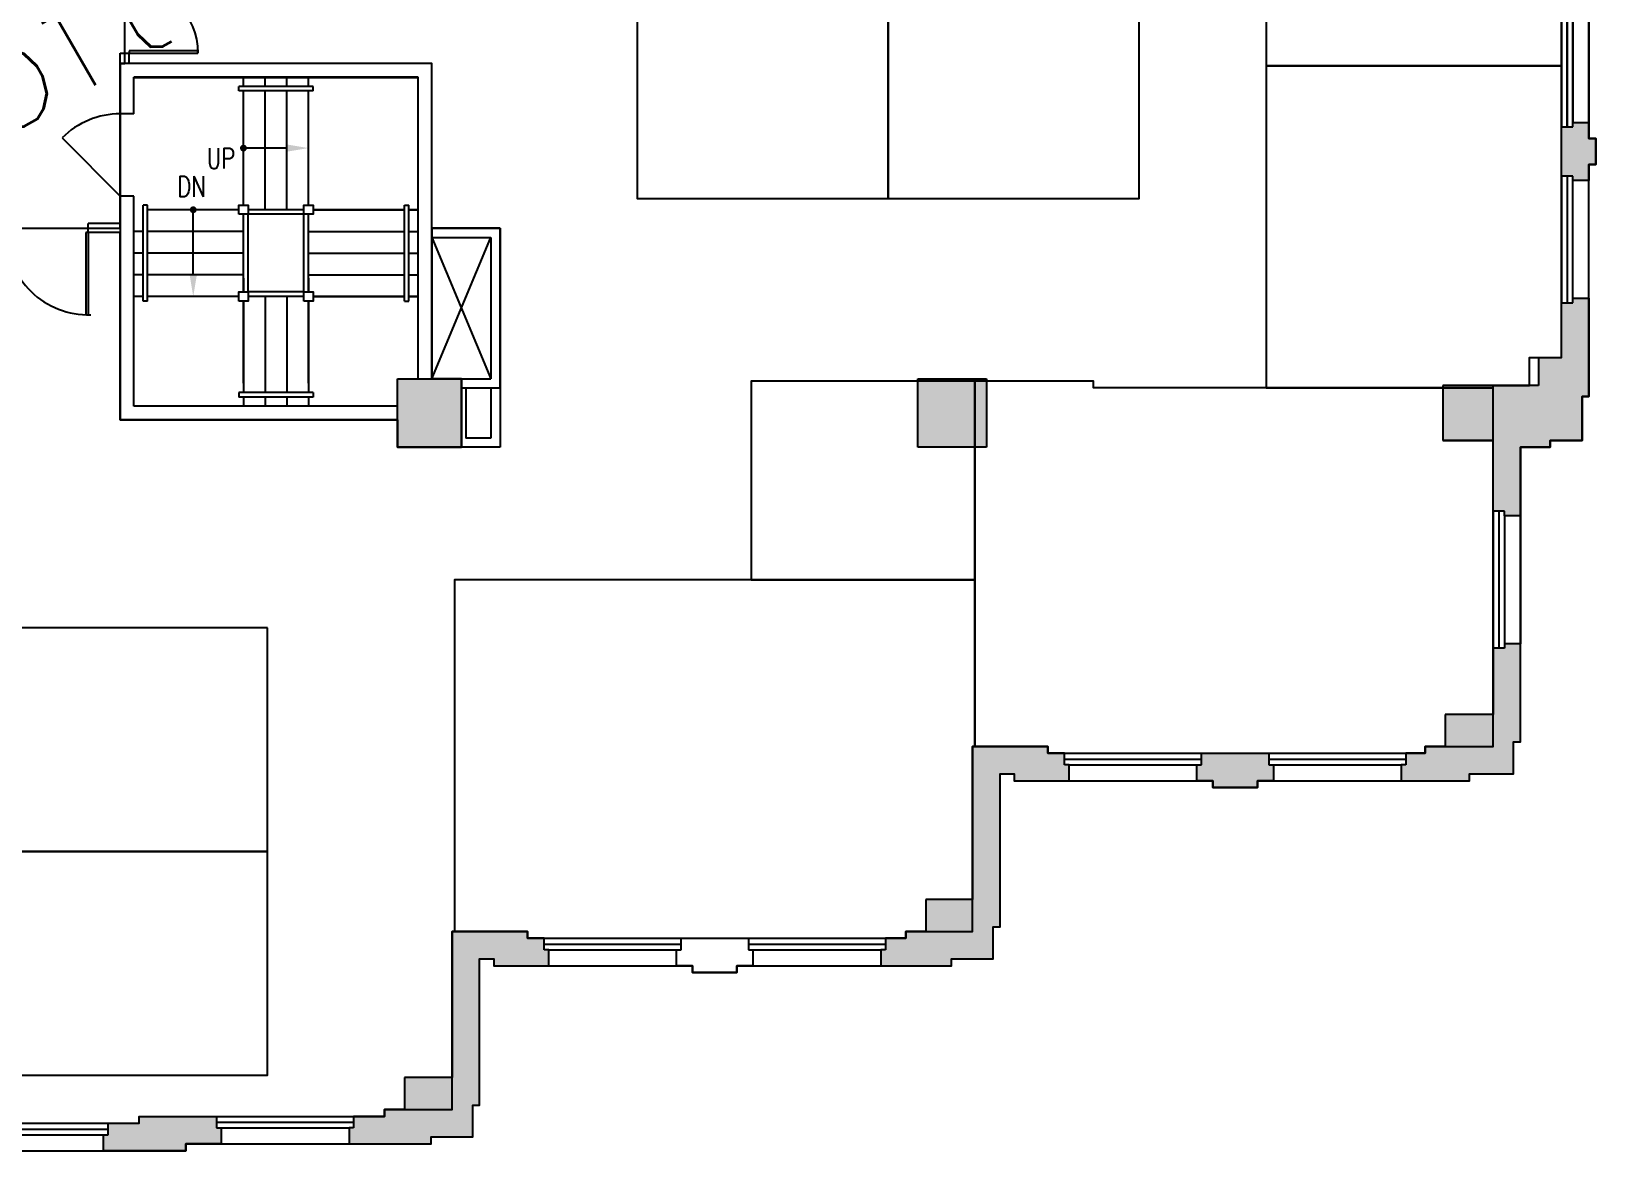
# Model space of a CAD drawing. Extents: x 17 to 1493, y -258 to 700.
# Drawn here: x 808 to 1493, y -255 to 235 of the extents above; entities that cross this region are included whole.
import ezdxf
from ezdxf.enums import TextEntityAlignment as Align

# ---------------------------------------------------------------- set-up
doc = ezdxf.new("R2010")
doc.units = 0
doc.header["$LTSCALE"] = 120
doc.header["$MEASUREMENT"] = 0
doc.layers.get('0').update_dxf_attribs({"linetype": 'CONTINUOUS'})
for name, color, linetype in [('5', 7, 'CONTINUOUS'), ('BL', 6, 'CONTINUOUS'), ('BL$', 1, 'CONTINUOUS'), ('BL$TXT', 1, 'CONTINUOUS'), ('CA', 3, 'CONTINUOUS'), ('CA$', 11, 'CONTINUOUS'), ('CA$TXT', 11, 'CONTINUOUS'), ('DR', 30, 'CONTINUOUS'), ('EM', 2, 'CONTINUOUS'), ('EQ', 4, 'CONTINUOUS'), ('FN', 122, 'CONTINUOUS'), ('FP', 1, 'CONTINUOUS'), ('GPXDP-HL', 7, 'CONTINUOUS'), ('GROS', 6, 'CONTINUOUS'), ('GROS$', 20, 'CONTINUOUS'), ('GROS$TXT', 20, 'CONTINUOUS'), ('ND', 2, 'CONTINUOUS'), ('PB', 2, 'CONTINUOUS'), ('PL', 82, 'CONTINUOUS'), ('PL-ELVTR', 82, 'CONTINUOUS'), ('PL-MISC', 82, 'CONTINUOUS'), ('PL-STAIR', 82, 'CONTINUOUS'), ('PL-TOIL', 82, 'CONTINUOUS'), ('PN', 2, 'CONTINUOUS'), ('RACK', 4, 'CONTINUOUS'), ('REG-HAZMAT', 6, 'CONTINUOUS'), ('RM', 4, 'CONTINUOUS'), ('RM_', 142, 'CONTINUOUS'), ('SERV$TXT', 242, 'CONTINUOUS'), ('SMOKE-ZONE', 1, 'CONTINUOUS'), ('WA', 30, 'CONTINUOUS'), ('WA-EXT', 63, 'CONTINUOUS'), ('WN', 8, 'CONTINUOUS'), ('WY', 6, 'CONTINUOUS'), ('ZONE', 6, 'CONTINUOUS'), ('ZONE$', 14, 'CONTINUOUS'), ('ZONE$TXT', 14, 'CONTINUOUS'), ('ZONE-EMERGENCY', 6, 'CONTINUOUS'), ('ZONE-FIRE', 6, 'CONTINUOUS'), ('ZONE-HL', 6, 'CONTINUOUS'), ('ZONE-HVAC', 6, 'CONTINUOUS'), ('ZONE-SECURITY', 6, 'CONTINUOUS'), ('ZONE-SPRINKLER', 6, 'CONTINUOUS')]:
    doc.layers.add(name, color=color, linetype=linetype)
doc.styles.add('ASSETTEXT', font='simplex.shx')
doc.styles.get("Standard").update_dxf_attribs({"font": 'simplex.shx'})

# ---------------------------------------------------------------- blocks, each defined once
blk = doc.blocks.new('WNV')
for p, q in [((53.5, 5), (-2, 5)), ((53.5, 2.5), (-2, 2.5)), ((0, 0), (51.5, 0))]:
    blk.add_line(p, q)
at = {"layer": 'PL'}
blk.add_line((0, -7), (51.5, -7), dxfattribs=at)
blk = doc.blocks.new('WNH')
for p, q in [((-2, 5), (58, 5)), ((-2, 2.5), (58, 2.5)), ((0, 0), (56, 0))]:
    blk.add_line(p, q)
at = {"layer": 'PL'}
blk.add_line((0, -7), (56, -7), dxfattribs=at)
blk = doc.blocks.new('90S2')
for p, q in [((-0.5, 0), (-0.5, 1)), ((-0.46875, 0), (-0.46875, 0.998045)), ((-0.5, 0), (-0.46875, 0)), ((-0.46875, 0), (-0.46875, 0))]:
    blk.add_line(p, q)
blk.add_arc((-0.5, 0), 1, 0, 91.706985)
blk = doc.blocks.new('DR-DOUB')
for p, q in [((0, 0.5), (0.015625, 0.5)), ((0, 0), (0, 0.5)), ((0.015625, 0.5), (0.015625, 0)), ((1, 0.5), (0.984375, 0.5)), ((0.984375, 0.5), (0.984375, 0)), ((1, 0), (1, 0.5)), ((0.015625, 0), (0, 0)), ((0.984375, 0), (1, 0))]:
    blk.add_line(p, q)
for centre, start, end in [((0, 0), 0, 90), ((1, 0), 90, 180)]:
    blk.add_arc(centre, 0.5, start, end)

msp = doc.modelspace()

# ---------------------------------------------------------------- hatches: boundary and pattern name
at = {"layer": 'WA-EXT'}
h = msp.add_hatch(color=256, dxfattribs=at)
h.paths.add_polyline_path([(769.45, 664.98), (741.45, 664.98), (741.45, 684.98), (729.2, 684.98), (729.2, 689.98), (727.2, 689.98), (727.2, 696.98), (741.45, 696.98), (741.45, 699.98), (769.45, 699.98), (769.45, 696.98), (783.7, 696.98), (783.7, 689.98), (781.7, 689.98), (781.7, 684.98), (769.45, 684.98)])
h.paths.add_polyline_path([(1117.2, 618.98), (1097.7, 618.98), (1097.7, 615.98), (1090.7, 615.98), (1090.7, 608.98), (1092.7, 608.98), (1092.7, 603.98), (1122.2, 603.98), (1122.2, 608.98), (1124.2, 608.98), (1124.2, 615.98), (1117.2, 615.98)])
h.paths.add_polyline_path([(1345.2, 537.98), (1325.7, 537.98), (1325.7, 534.98), (1318.7, 534.98), (1318.7, 527.98), (1320.7, 527.98), (1320.7, 522.98), (1350.2, 522.98), (1350.2, 527.98), (1352.2, 527.98), (1352.2, 534.98), (1345.2, 534.98)])
h.paths.add_polyline_path([(1408.2, 527.98), (1408.2, 534.98), (1438.2, 534.98), (1438.2, 531.98), (1457.45, 531.98), (1457.45, 517.98), (1460.45, 517.98), (1460.45, 474.98), (1453.45, 474.98), (1453.45, 476.98), (1448.45, 476.98), (1448.45, 505.98), (1427.45, 505.98), (1427.45, 519.98), (1418.7, 519.98), (1418.7, 522.98), (1410.2, 522.98), (1410.2, 527.98)])
h.paths.add_polyline_path([(1493.45, 176.73), (1490.45, 176.73), (1490.45, 169.73), (1483.45, 169.73), (1483.45, 171.73), (1478.45, 171.73), (1478.45, 193.23), (1483.45, 193.23), (1483.45, 195.23), (1490.45, 195.23), (1490.45, 188.23), (1493.45, 188.23)])
for points in [[(1468.45, 79.98), (1426.45, 79.98), (1426.45, 55.98), (1448.45, 55.98), (1448.45, 24.98), (1453.45, 24.98), (1453.45, 22.98), (1460.45, 22.98), (1460.45, 52.98), (1473.45, 52.98), (1473.45, 55.98), (1487.45, 55.98), (1487.45, 75.23), (1490.45, 75.23), (1490.45, 118.23), (1483.45, 118.23), (1483.45, 116.23), (1478.45, 116.23), (1478.45, 92.23), (1468.45, 92.23)], [(968.45, 82.98), (996.45, 82.98), (996.45, 52.98), (968.45, 52.98)], [(1226.45, 82.98), (1226.45, 52.98), (1196.45, 52.98), (1196.45, 82.98)], [(1408.2, -86.02), (1408.2, -93.02), (1438.2, -93.02), (1438.2, -90.02), (1457.45, -90.02), (1457.45, -76.02), (1460.45, -76.02), (1460.45, -33.02), (1453.45, -33.02), (1453.45, -35.02), (1448.45, -35.02), (1448.45, -64.02), (1427.45, -64.02), (1427.45, -78.02), (1418.7, -78.02), (1418.7, -81.02), (1410.2, -81.02), (1410.2, -86.02)]]:
    msp.add_hatch(color=256, dxfattribs=at).paths.add_polyline_path(points)
h = msp.add_hatch(color=256, dxfattribs=at)
h.paths.add_polyline_path([(1345.2, -96.02), (1325.7, -96.02), (1325.7, -93.02), (1318.7, -93.02), (1318.7, -86.02), (1320.7, -86.02), (1320.7, -81.02), (1350.2, -81.02), (1350.2, -86.02), (1352.2, -86.02), (1352.2, -93.02), (1345.2, -93.02)])
h.paths.add_polyline_path([(1220.45, -145.02), (1220.45, -78.02), (1253.45, -78.02), (1253.45, -81.02), (1260.7, -81.02), (1260.7, -86.02), (1262.7, -86.02), (1262.7, -93.02), (1238.7, -93.02), (1238.7, -90.02), (1232.45, -90.02), (1232.45, -157.02), (1229.45, -157.02), (1229.45, -171.02), (1211.2, -171.02), (1211.2, -174.02), (1180.2, -174.02), (1180.2, -167.02), (1182.2, -167.02), (1182.2, -162.02), (1191.2, -162.02), (1191.2, -159.02), (1199.95, -159.02), (1199.95, -145.02)])
h = msp.add_hatch(color=256, dxfattribs=at)
h.paths.add_polyline_path([(1025.45, -159.02), (992.45, -159.02), (992.45, -223.02), (971.45, -223.02), (971.45, -237.02), (962.7, -237.02), (962.7, -240.02), (949.2, -240.02), (949.2, -245.02), (947.2, -245.02), (947.2, -252.02), (983.2, -252.02), (983.2, -249.02), (1001.45, -249.02), (1001.45, -235.02), (1004.45, -235.02), (1004.45, -171.02), (1010.7, -171.02), (1010.7, -174.02), (1034.7, -174.02), (1034.7, -167.02), (1032.7, -167.02), (1032.7, -162.02), (1025.45, -162.02)])
h.paths.add_polyline_path([(875.7, -255.02), (839.7, -255.02), (839.7, -248.02), (841.7, -248.02), (841.7, -243.02), (855.2, -243.02), (855.2, -240.02), (889.2, -240.02), (889.2, -245.02), (891.2, -245.02), (891.2, -252.02), (875.7, -252.02)])

# ---------------------------------------------------------------- linework, layer by layer
at = {"layer": 'DR'}
msp.add_line((821.49, 188.44), (846.95, 162.98), dxfattribs=at)
at = {"layer": 'DR', "linetype": 'Continuous'}
msp.add_arc((846.95, 162.98), 36, 90, 135, dxfattribs=at)
at = {"layer": 'GROS$', "transparency": 33554559}
for points in [[(655.7, -243.02), (855.2, -243.02), (855.2, -240.02), (962.7, -240.02), (962.7, -237.02), (992.45, -237.02), (992.45, -159.02), (1025.45, -159.02), (1025.45, -162.02), (1191.2, -162.02), (1191.2, -159.02), (1220.45, -159.02), (1220.45, -78.02), (1253.45, -78.02), (1253.45, -81.02), (1418.7, -81.02), (1418.7, -78.02), (1448.45, -78.02), (1448.45, 79.98), (1464.45, 79.98), (1464.45, 92.23), (1478.45, 92.23), (1478.45, 220.98), (1478.45, 349.73)], [(769.45, -255.02), (875.7, -255.02), (875.7, -252.02), (983.2, -252.02), (983.2, -249.02), (1001.45, -249.02), (1001.45, -235.02), (1004.45, -235.02), (1004.45, -171.02), (1010.7, -171.02), (1010.7, -174.02), (1097.7, -174.02), (1097.7, -177.02), (1117.2, -177.02), (1117.2, -174.02), (1211.2, -174.02), (1211.2, -171.02), (1229.45, -171.02), (1229.45, -157.02), (1232.45, -157.02), (1232.45, -90.02), (1238.7, -90.02), (1238.7, -93.02), (1325.7, -93.02), (1325.7, -96.02), (1345.2, -96.02), (1345.2, -93.02), (1438.2, -93.02), (1438.2, -90.02), (1457.45, -90.02), (1457.45, -76.02), (1460.45, -76.02), (1460.45, 52.98), (1473.45, 52.98), (1473.45, 55.98), (1487.45, 55.98), (1487.45, 75.23), (1490.45, 75.23), (1490.45, 176.73), (1493.45, 176.73), (1493.45, 188.23), (1490.45, 188.23), (1490.45, 253.73)]]:
    msp.add_lwpolyline(points, dxfattribs=at)
at = {"layer": 'PL-MISC'}
for p, q in [((983.45, 144.9), (1009.4, 82.98)), ((983.45, 82.98), (1009.4, 144.9))]:
    msp.add_line(p, q, dxfattribs=at)
at = {"layer": 'PL-STAIR'}
for p, q in [((900.95, 210.98), (900.95, 214.98)), ((910.45, 210.98), (910.45, 214.98)), ((919.95, 210.98), (919.95, 214.98)), ((929.45, 210.98), (929.45, 214.98)), ((931.45, 210.98), (898.95, 210.98)), ((898.95, 208.98), (898.95, 210.98)), ((931.45, 208.98), (898.95, 208.98)), ((900.95, 158.98), (900.95, 208.98)), ((910.45, 156.98), (910.45, 208.98)), ((919.95, 156.98), (919.95, 208.98)), ((929.45, 158.98), (929.45, 208.98)), ((931.45, 208.98), (931.45, 210.98)), ((919.45, 183.98), (900.95, 183.98)), ((856.95, 116.98), (856.95, 158.98)), ((858.95, 158.98), (856.95, 158.98)), ((858.95, 116.98), (858.95, 158.98)), ((971.45, 116.98), (971.45, 158.98)), ((971.45, 158.98), (973.45, 158.98)), ((973.45, 116.98), (973.45, 158.98)), ((898.95, 156.98), (858.95, 156.98)), ((878.95, 128.98), (878.95, 156.98)), ((900.95, 120.98), (900.95, 154.98)), ((927.45, 156.98), (902.95, 156.98)), ((927.45, 154.98), (902.95, 154.98)), ((902.95, 120.98), (902.95, 154.98)), ((927.45, 120.98), (927.45, 154.98)), ((929.45, 120.98), (929.45, 154.98)), ((971.45, 156.98), (931.45, 156.98)), ((931.45, 156.98), (971.45, 156.98)), ((977.45, 156.98), (973.45, 156.98)), ((973.45, 156.98), (977.45, 156.98)), ((856.95, 147.48), (852.95, 147.48)), ((900.95, 147.48), (858.95, 147.48)), ((929.45, 147.48), (971.45, 147.48)), ((973.45, 147.48), (977.45, 147.48)), ((856.95, 137.98), (852.95, 137.98)), ((900.95, 137.98), (858.95, 137.98)), ((929.45, 137.98), (971.45, 137.98)), ((973.45, 137.98), (977.45, 137.98)), ((856.95, 128.48), (852.95, 128.48)), ((900.95, 128.48), (858.95, 128.48)), ((900.95, 126.98), (900.95, 120.98)), ((900.95, 120.98), (900.95, 126.98)), ((929.45, 128.48), (971.45, 128.48)), ((929.45, 126.98), (929.45, 120.98)), ((929.45, 120.98), (929.45, 126.98)), ((973.45, 128.48), (977.45, 128.48)), ((856.95, 118.98), (852.95, 118.98)), ((858.95, 116.98), (856.95, 116.98)), ((898.95, 118.98), (858.95, 118.98)), ((900.95, 116.98), (900.95, 76.98)), ((900.95, 80.98), (900.95, 116.98)), ((927.45, 120.98), (902.95, 120.98)), ((927.45, 118.98), (902.95, 118.98)), ((910.45, 118.98), (910.45, 76.98)), ((919.95, 118.98), (919.95, 76.98)), ((929.45, 116.98), (929.45, 76.98)), ((929.45, 80.98), (929.45, 116.98)), ((971.45, 118.98), (931.45, 118.98)), ((931.45, 118.98), (971.45, 118.98)), ((971.45, 116.98), (973.45, 116.98)), ((977.45, 118.98), (973.45, 118.98)), ((973.45, 118.98), (977.45, 118.98)), ((931.45, 76.98), (898.95, 76.98)), ((898.95, 76.98), (898.95, 74.98)), ((931.45, 76.98), (931.45, 74.98)), ((931.45, 74.98), (898.95, 74.98)), ((900.95, 74.98), (900.95, 70.98)), ((910.45, 74.98), (910.45, 70.98)), ((919.95, 74.98), (919.95, 70.98)), ((929.45, 74.98), (929.45, 70.98))]:
    msp.add_line(p, q, dxfattribs=at)
at = {"layer": 'PL-STAIR', "transparency": 33554559, "const_width": 1.5}
for points in [[(900.2, 183.98, 1), (901.7, 183.98, 1)], [(878.2, 156.98, 1), (879.7, 156.98, 1)]]:
    msp.add_lwpolyline(points, format="xyb", close=True, dxfattribs=at)
at = {"layer": 'PL-STAIR', "transparency": 33554559}
for points in [[(898.95, 154.98), (898.95, 158.98), (902.95, 158.98), (902.95, 154.98)], [(927.45, 154.98), (927.45, 158.98), (931.45, 158.98), (931.45, 154.98)], [(898.95, 116.98), (898.95, 120.98), (902.95, 120.98), (902.95, 116.98)], [(927.45, 116.98), (927.45, 120.98), (931.45, 120.98), (931.45, 116.98)]]:
    msp.add_lwpolyline(points, close=True, dxfattribs=at)
for points in [[(919.45, 185.65), (919.45, 182.32), (929.45, 183.98)], [(880.62, 128.98), (877.28, 128.98), (878.95, 118.98)]]:
    msp.add_solid(points, dxfattribs=at)
at = {"layer": 'PL-TOIL'}
for p, q in [((852.99, 214.93), (977.34, 214.93)), ((852.99, 198.98), (852.99, 214.93)), ((977.34, 214.93), (977.34, 82.94)), ((852.99, 71.25), (852.99, 162.98)), ((968.68, 70.92), (853.13, 70.92))]:
    msp.add_line(p, q, dxfattribs=at)
at = {"layer": 'RM_', "transparency": 33554559}
for points in [[(848.95, 290.98), (767.45, 290.98), (758.45, 290.98), (296.45, 290.98), (263.45, 290.98), (263.45, 373.98), (215.45, 373.98), (215.45, 310.98), (215.45, 202.98), (215.45, 118.98), (215.45, 67.98), (263.45, 67.98), (263.45, 150.98), (775.45, 150.98), (775.45, 148.98), (846.95, 148.98), (846.95, 220.98), (848.95, 220.98)], [(1349, 219.98), (1478.45, 219.98), (1478.45, 220.98), (1478.45, 349.73), (1464.45, 349.73), (1464.45, 361.98), (1448.45, 361.98), (1448.45, 362.98), (1349, 362.98)], [(1183.45, 161.98), (1183.45, 259.98), (1073.45, 259.98), (1073.45, 161.98)], [(1183.45, 161.98), (1293.45, 161.98), (1293.45, 259.98), (1183.45, 259.98)], [(983.45, 148.9), (983.45, 220.98), (846.95, 220.98), (846.95, 148.98), (846.95, 64.98), (968.45, 64.98), (968.45, 52.98), (996.45, 52.98), (996.45, 78.98), (996.45, 82.98), (983.45, 82.98)], [(1349, 219.98), (1349, 78.98), (1448.45, 78.98), (1448.45, 79.98), (1464.45, 79.98), (1464.45, 92.23), (1478.45, 92.23), (1478.45, 219.98)], [(1013.4, 148.9), (983.45, 148.9), (983.45, 82.98), (996.45, 82.98), (996.45, 78.98), (1013.4, 78.98)], [(1221.45, 81.98), (1123.45, 81.98), (1123.45, -5), (1221.45, -5)], [(1448.45, 78.98), (1349, 78.98), (1273.45, 78.98), (1273.45, 81.98), (1221.45, 81.98), (1221.45, -78.02), (1253.45, -78.02), (1253.45, -81.02), (1418.7, -81.02), (1418.7, -78.02), (1448.45, -78.02)], [(1221.45, -78.02), (1221.45, -5), (993.45, -5), (993.45, -159.02), (1025.45, -159.02), (1025.45, -162.02), (1191.2, -162.02), (1191.2, -159.02), (1220.45, -159.02), (1220.45, -78.02)], [(911.45, -26.02), (801.45, -26.02), (801.45, -124.02), (911.45, -124.02)], [(911.45, -124.02), (801.45, -124.02), (801.45, -222.02), (911.45, -222.02)]]:
    msp.add_lwpolyline(points, close=True, dxfattribs=at)
at = {"layer": 'WA'}
for p, q in [((846.95, 225.56), (850.95, 225.56)), ((846.95, 198.98), (846.95, 225.56)), ((846.95, 198.98), (846.95, 220.98)), ((850.95, 220.98), (850.95, 225.56)), ((983.45, 220.98), (850.95, 220.98)), ((983.45, 148.9), (983.45, 220.98)), ((977.45, 214.98), (852.95, 214.98)), ((852.95, 198.98), (852.95, 214.98)), ((977.45, 82.98), (977.45, 214.98)), ((852.95, 198.98), (846.95, 198.98)), ((1478.45, 171.73), (1478.45, 193.23)), ((1478.45, 193.23), (1483.45, 193.23)), ((1483.45, 193.23), (1483.45, 195.23)), ((1483.45, 195.23), (1490.45, 195.23)), ((1490.45, 195.23), (1490.45, 188.23)), ((1490.45, 188.23), (1493.45, 188.23)), ((1493.45, 188.23), (1493.45, 176.73)), ((1483.45, 171.73), (1478.45, 171.73)), ((1483.45, 169.73), (1483.45, 171.73)), ((1490.45, 176.73), (1490.45, 169.73)), ((1493.45, 176.73), (1490.45, 176.73)), ((1490.45, 169.73), (1483.45, 169.73)), ((852.95, 162.98), (846.95, 162.98)), ((846.95, 150.98), (846.95, 162.98)), ((852.95, 70.98), (852.95, 162.98)), ((846.95, 150.98), (832.95, 150.98)), ((832.95, 146.98), (832.95, 150.98)), ((846.95, 146.98), (832.95, 146.98)), ((846.95, 64.98), (846.95, 146.98)), ((983.45, 148.9), (1013.4, 148.9)), ((983.45, 82.98), (983.45, 144.9)), ((983.45, 144.9), (1009.4, 144.9)), ((1009.4, 144.9), (1009.4, 82.98)), ((1013.4, 148.9), (1013.4, 52.98)), ((1483.45, 118.23), (1490.45, 118.23)), ((1483.45, 116.23), (1483.45, 118.23)), ((1490.45, 118.23), (1490.45, 75.23)), ((1478.45, 92.23), (1478.45, 116.23)), ((1478.45, 116.23), (1483.45, 116.23)), ((1464.45, 92.23), (1478.45, 92.23)), ((1464.45, 79.98), (1464.45, 92.23)), ((968.45, 70.98), (968.45, 82.98)), ((968.45, 82.98), (977.45, 82.98)), ((983.45, 82.98), (998.45, 82.98)), ((998.45, 82.98), (1009.4, 82.98)), ((1196.45, 82.98), (1226.45, 82.98)), ((1196.45, 52.98), (1196.45, 82.98)), ((1226.45, 82.98), (1226.45, 52.98)), ((998.45, 78.98), (1009.4, 78.98)), ((998.45, 78.98), (998.45, 56.98)), ((1009.4, 78.98), (1009.4, 56.98)), ((1464.45, 79.98), (1426.45, 79.98)), ((1426.45, 79.98), (1426.45, 55.98)), ((968.45, 70.98), (852.95, 70.98)), ((1487.45, 75.23), (1487.45, 55.98)), ((1490.45, 75.23), (1487.45, 75.23)), ((968.45, 64.98), (846.95, 64.98)), ((968.45, 52.98), (968.45, 64.98)), ((1009.4, 56.98), (998.45, 56.98)), ((1448.45, 55.98), (1426.45, 55.98)), ((1448.45, 24.98), (1448.45, 55.98)), ((1487.45, 55.98), (1473.45, 55.98)), ((1473.45, 55.98), (1473.45, 52.98)), ((998.45, 52.98), (968.45, 52.98)), ((1013.4, 52.98), (998.45, 52.98)), ((1226.45, 52.98), (1196.45, 52.98)), ((1460.45, 52.98), (1460.45, 22.98)), ((1473.45, 52.98), (1460.45, 52.98)), ((1453.45, 24.98), (1448.45, 24.98)), ((1453.45, 22.98), (1453.45, 24.98)), ((1460.45, 22.98), (1453.45, 22.98)), ((1460.45, -33.02), (1453.45, -33.02)), ((1453.45, -33.02), (1453.45, -35.02)), ((1460.45, -76.02), (1460.45, -33.02)), ((1453.45, -35.02), (1448.45, -35.02)), ((1448.45, -35.02), (1448.45, -64.02)), ((1448.45, -64.02), (1427.45, -64.02)), ((1427.45, -64.02), (1427.45, -78.02)), ((1253.45, -78.02), (1220.45, -78.02)), ((1220.45, -78.02), (1220.45, -145.02)), ((1253.45, -81.02), (1253.45, -78.02)), ((1260.7, -81.02), (1253.45, -81.02)), ((1260.7, -86.02), (1260.7, -81.02)), ((1320.7, -86.02), (1320.7, -81.02)), ((1320.7, -81.02), (1350.2, -81.02)), ((1350.2, -81.02), (1350.2, -86.02)), ((1418.7, -81.02), (1410.2, -81.02)), ((1410.2, -81.02), (1410.2, -86.02)), ((1427.45, -78.02), (1418.7, -78.02)), ((1418.7, -78.02), (1418.7, -81.02)), ((1457.45, -90.02), (1457.45, -76.02)), ((1457.45, -76.02), (1460.45, -76.02)), ((1262.7, -86.02), (1260.7, -86.02)), ((1262.7, -93.02), (1262.7, -86.02)), ((1318.7, -93.02), (1318.7, -86.02)), ((1318.7, -86.02), (1320.7, -86.02)), ((1350.2, -86.02), (1352.2, -86.02)), ((1352.2, -86.02), (1352.2, -93.02)), ((1410.2, -86.02), (1408.2, -86.02)), ((1408.2, -86.02), (1408.2, -93.02)), ((1232.45, -157.02), (1232.45, -90.02)), ((1232.45, -90.02), (1238.7, -90.02)), ((1238.7, -90.02), (1238.7, -93.02)), ((1238.7, -93.02), (1262.7, -93.02)), ((1325.7, -93.02), (1318.7, -93.02)), ((1325.7, -96.02), (1325.7, -93.02)), ((1352.2, -93.02), (1345.2, -93.02)), ((1345.2, -93.02), (1345.2, -96.02)), ((1408.2, -93.02), (1438.2, -93.02)), ((1438.2, -93.02), (1438.2, -90.02)), ((1438.2, -90.02), (1457.45, -90.02)), ((1345.2, -96.02), (1325.7, -96.02)), ((1220.45, -145.02), (1199.95, -145.02)), ((1199.95, -145.02), (1199.95, -159.02)), ((1229.45, -171.02), (1229.45, -157.02)), ((1229.45, -157.02), (1232.45, -157.02)), ((1025.45, -159.02), (992.45, -159.02)), ((992.45, -159.02), (992.45, -223.02)), ((1025.45, -162.02), (1025.45, -159.02)), ((1032.7, -162.02), (1025.45, -162.02)), ((1032.7, -167.02), (1032.7, -162.02)), ((1092.7, -167.02), (1092.7, -162.02)), ((1092.7, -162.02), (1122.2, -162.02)), ((1122.2, -162.02), (1122.2, -167.02)), ((1191.2, -162.02), (1182.2, -162.02)), ((1182.2, -162.02), (1182.2, -167.02)), ((1199.95, -159.02), (1191.2, -159.02)), ((1191.2, -159.02), (1191.2, -162.02)), ((1004.45, -235.02), (1004.45, -171.02)), ((1004.45, -171.02), (1010.7, -171.02)), ((1010.7, -171.02), (1010.7, -174.02)), ((1034.7, -167.02), (1032.7, -167.02)), ((1034.7, -174.02), (1034.7, -167.02)), ((1090.7, -174.02), (1090.7, -167.02)), ((1090.7, -167.02), (1092.7, -167.02)), ((1122.2, -167.02), (1124.2, -167.02)), ((1124.2, -167.02), (1124.2, -174.02)), ((1182.2, -167.02), (1180.2, -167.02)), ((1180.2, -167.02), (1180.2, -174.02)), ((1211.2, -174.02), (1211.2, -171.02)), ((1211.2, -171.02), (1229.45, -171.02)), ((1010.7, -174.02), (1034.7, -174.02)), ((1097.7, -174.02), (1090.7, -174.02)), ((1097.7, -177.02), (1097.7, -174.02)), ((1117.2, -177.02), (1097.7, -177.02)), ((1124.2, -174.02), (1117.2, -174.02)), ((1117.2, -174.02), (1117.2, -177.02)), ((1180.2, -174.02), (1211.2, -174.02)), ((992.45, -223.02), (971.45, -223.02)), ((971.45, -223.02), (971.45, -237.02)), ((971.45, -237.02), (962.7, -237.02)), ((962.7, -237.02), (962.7, -240.02)), ((1001.45, -249.02), (1001.45, -235.02)), ((1001.45, -235.02), (1004.45, -235.02)), ((841.7, -248.02), (841.7, -243.02)), ((841.7, -243.02), (855.2, -243.02)), ((855.2, -243.02), (855.2, -240.02)), ((855.2, -240.02), (889.2, -240.02)), ((889.2, -240.02), (889.2, -245.02)), ((889.2, -245.02), (891.2, -245.02)), ((891.2, -245.02), (891.2, -252.02)), ((949.2, -245.02), (947.2, -245.02)), ((947.2, -245.02), (947.2, -252.02)), ((962.7, -240.02), (949.2, -240.02)), ((949.2, -240.02), (949.2, -245.02)), ((839.7, -255.02), (839.7, -248.02)), ((839.7, -248.02), (841.7, -248.02)), ((891.2, -252.02), (875.7, -252.02)), ((875.7, -252.02), (875.7, -255.02)), ((947.2, -252.02), (983.2, -252.02)), ((983.2, -252.02), (983.2, -249.02)), ((983.2, -249.02), (1001.45, -249.02)), ((875.7, -255.02), (839.7, -255.02))]:
    msp.add_line(p, q, dxfattribs=at)
at = {"layer": 'WA-EXT', "color": 7}
for p, q in [((1478.45, 171.73), (1478.45, 193.23)), ((1478.45, 193.23), (1483.45, 193.23)), ((1483.45, 193.23), (1483.45, 195.23)), ((1483.45, 195.23), (1490.45, 195.23)), ((1490.45, 195.23), (1490.45, 188.23)), ((1490.45, 188.23), (1493.45, 188.23)), ((1493.45, 188.23), (1493.45, 176.73)), ((1483.45, 171.73), (1478.45, 171.73)), ((1483.45, 169.73), (1483.45, 171.73)), ((1490.45, 176.73), (1490.45, 169.73)), ((1493.45, 176.73), (1490.45, 176.73)), ((1490.45, 169.73), (1483.45, 169.73)), ((1483.45, 118.23), (1490.45, 118.23)), ((1483.45, 116.23), (1483.45, 118.23)), ((1490.45, 118.23), (1490.45, 75.23)), ((1478.45, 92.23), (1478.45, 116.23)), ((1478.45, 116.23), (1483.45, 116.23)), ((1468.45, 92.23), (1478.45, 92.23)), ((1468.45, 92.23), (1468.45, 79.98)), ((968.45, 52.98), (968.45, 82.98)), ((968.45, 82.98), (996.45, 82.98)), ((996.45, 82.98), (996.45, 52.98)), ((1196.45, 82.98), (1226.45, 82.98)), ((1196.45, 52.98), (1196.45, 82.98)), ((1226.45, 82.98), (1226.45, 52.98)), ((1426.45, 79.98), (1426.45, 55.98)), ((1468.45, 79.98), (1426.45, 79.98)), ((1487.45, 75.23), (1487.45, 55.98)), ((1490.45, 75.23), (1487.45, 75.23)), ((1426.45, 55.98), (1448.45, 55.98)), ((1448.45, 24.98), (1448.45, 55.98)), ((1487.45, 55.98), (1473.45, 55.98)), ((1473.45, 55.98), (1473.45, 52.98)), ((996.45, 52.98), (968.45, 52.98)), ((1226.45, 52.98), (1196.45, 52.98)), ((1460.45, 52.98), (1460.45, 22.98)), ((1473.45, 52.98), (1460.45, 52.98)), ((1453.45, 24.98), (1448.45, 24.98)), ((1453.45, 22.98), (1453.45, 24.98)), ((1460.45, 22.98), (1453.45, 22.98)), ((1460.45, -33.02), (1453.45, -33.02)), ((1453.45, -33.02), (1453.45, -35.02)), ((1460.45, -76.02), (1460.45, -33.02)), ((1453.45, -35.02), (1448.45, -35.02)), ((1448.45, -35.02), (1448.45, -64.02)), ((1448.45, -64.02), (1427.45, -64.02)), ((1427.45, -64.02), (1427.45, -78.02)), ((1253.45, -78.02), (1220.45, -78.02)), ((1220.45, -145.02), (1220.45, -78.02)), ((1253.45, -81.02), (1253.45, -78.02)), ((1260.7, -81.02), (1253.45, -81.02)), ((1260.7, -86.02), (1260.7, -81.02)), ((1320.7, -86.02), (1320.7, -81.02)), ((1320.7, -81.02), (1350.2, -81.02)), ((1350.2, -81.02), (1350.2, -86.02)), ((1418.7, -81.02), (1410.2, -81.02)), ((1410.2, -81.02), (1410.2, -86.02)), ((1427.45, -78.02), (1418.7, -78.02)), ((1418.7, -78.02), (1418.7, -81.02)), ((1457.45, -90.02), (1457.45, -76.02)), ((1457.45, -76.02), (1460.45, -76.02)), ((1262.7, -86.02), (1260.7, -86.02)), ((1262.7, -93.02), (1262.7, -86.02)), ((1318.7, -93.02), (1318.7, -86.02)), ((1318.7, -86.02), (1320.7, -86.02)), ((1350.2, -86.02), (1352.2, -86.02)), ((1352.2, -86.02), (1352.2, -93.02)), ((1410.2, -86.02), (1408.2, -86.02)), ((1408.2, -86.02), (1408.2, -93.02)), ((1232.45, -157.02), (1232.45, -90.02)), ((1232.45, -90.02), (1238.7, -90.02)), ((1238.7, -90.02), (1238.7, -93.02)), ((1238.7, -93.02), (1262.7, -93.02)), ((1325.7, -93.02), (1318.7, -93.02)), ((1325.7, -96.02), (1325.7, -93.02)), ((1352.2, -93.02), (1345.2, -93.02)), ((1345.2, -93.02), (1345.2, -96.02)), ((1408.2, -93.02), (1438.2, -93.02)), ((1438.2, -93.02), (1438.2, -90.02)), ((1438.2, -90.02), (1457.45, -90.02)), ((1345.2, -96.02), (1325.7, -96.02)), ((1220.45, -145.02), (1199.95, -145.02)), ((1199.95, -145.02), (1199.95, -159.02)), ((1229.45, -171.02), (1229.45, -157.02)), ((1229.45, -157.02), (1232.45, -157.02)), ((992.45, -159.02), (992.45, -223.02)), ((1025.45, -159.02), (992.45, -159.02)), ((1025.45, -162.02), (1025.45, -159.02)), ((1032.7, -162.02), (1025.45, -162.02)), ((1032.7, -167.02), (1032.7, -162.02)), ((1092.7, -167.02), (1092.7, -162.02)), ((1092.7, -162.02), (1122.2, -162.02)), ((1122.2, -162.02), (1122.2, -167.02)), ((1191.2, -162.02), (1182.2, -162.02)), ((1182.2, -162.02), (1182.2, -167.02)), ((1199.95, -159.02), (1191.2, -159.02)), ((1191.2, -159.02), (1191.2, -162.02)), ((1004.45, -235.02), (1004.45, -171.02)), ((1004.45, -171.02), (1010.7, -171.02)), ((1010.7, -171.02), (1010.7, -174.02)), ((1034.7, -167.02), (1032.7, -167.02)), ((1034.7, -174.02), (1034.7, -167.02)), ((1090.7, -174.02), (1090.7, -167.02)), ((1090.7, -167.02), (1092.7, -167.02)), ((1122.2, -167.02), (1124.2, -167.02)), ((1124.2, -167.02), (1124.2, -174.02)), ((1182.2, -167.02), (1180.2, -167.02)), ((1180.2, -167.02), (1180.2, -174.02)), ((1211.2, -174.02), (1211.2, -171.02)), ((1211.2, -171.02), (1229.45, -171.02)), ((1010.7, -174.02), (1034.7, -174.02)), ((1097.7, -174.02), (1090.7, -174.02)), ((1097.7, -177.02), (1097.7, -174.02)), ((1117.2, -177.02), (1097.7, -177.02)), ((1124.2, -174.02), (1117.2, -174.02)), ((1117.2, -174.02), (1117.2, -177.02)), ((1180.2, -174.02), (1211.2, -174.02)), ((992.45, -223.02), (971.45, -223.02)), ((971.45, -223.02), (971.45, -237.02)), ((971.45, -237.02), (962.7, -237.02)), ((962.7, -237.02), (962.7, -240.02)), ((1001.45, -249.02), (1001.45, -235.02)), ((1001.45, -235.02), (1004.45, -235.02)), ((841.7, -248.02), (841.7, -243.02)), ((841.7, -243.02), (855.2, -243.02)), ((855.2, -243.02), (855.2, -240.02)), ((855.2, -240.02), (889.2, -240.02)), ((889.2, -240.02), (889.2, -245.02)), ((889.2, -245.02), (891.2, -245.02)), ((891.2, -245.02), (891.2, -252.02)), ((949.2, -245.02), (947.2, -245.02)), ((947.2, -245.02), (947.2, -252.02)), ((962.7, -240.02), (949.2, -240.02)), ((949.2, -240.02), (949.2, -245.02)), ((839.7, -255.02), (839.7, -248.02)), ((839.7, -248.02), (841.7, -248.02)), ((891.2, -252.02), (875.7, -252.02)), ((875.7, -252.02), (875.7, -255.02)), ((947.2, -252.02), (983.2, -252.02)), ((983.2, -252.02), (983.2, -249.02)), ((983.2, -249.02), (1001.45, -249.02)), ((875.7, -255.02), (839.7, -255.02))]:
    msp.add_line(p, q, dxfattribs=at)

# ---------------------------------------------------------------- block references
at = {"layer": 'DR', "xscale": 60, "yscale": -60, "rotation": 90}
msp.add_blockref('DR-DOUB', (850.95, 225.56), dxfattribs=at)
at = {"layer": 'DR', "xscale": -36, "yscale": -36}
msp.add_blockref('90S2', (814.95, 146.98), dxfattribs=at)
at = {"layer": 'WN', "xscale": -1, "rotation": 90}
for name, p in [('WNV', (1483.45, 246.73)), ('WNH', (1453.45, 22.98))]:
    msp.add_blockref(name, p, dxfattribs=at)
at = {"layer": 'WN', "rotation": 90}
for p in [(1483.45, 195.23), (1483.45, 118.23)]:
    msp.add_blockref('WNV', p, dxfattribs=at)
at = {"layer": 'WN'}
for p in [(1262.7, -86.02), (1352.2, -86.02), (1034.7, -167.02), (1124.2, -167.02), (783.7, -248.02), (891.2, -245.02)]:
    msp.add_blockref('WNH', p, dxfattribs=at)

# ---------------------------------------------------------------- texts
at = {"color": 16, "insert": (736.86, 216, 2), "char_height": 52.8, "attachment_point": 5, "rotation": 29.9995, "line_spacing_factor": 0.8}
msp.add_mtext('For Demonstration Purposes Only\\PTailor Made Software, Ltd', dxfattribs=at)
at = {"layer": '5', "color": 16, "insert": (736.86, 216, 2), "char_height": 52.8, "attachment_point": 5, "rotation": 29.9995, "line_spacing_factor": 0.8}
msp.add_mtext('For Demonstration Purposes Only\\PTailor Made Software, Ltd', dxfattribs=at)
at = {"layer": 'BL', "color": 16, "insert": (736.86, 216, 2), "char_height": 52.8, "attachment_point": 5, "rotation": 29.9995, "line_spacing_factor": 0.8}
msp.add_mtext('For Demonstration Purposes Only\\PTailor Made Software, Ltd', dxfattribs=at)
at = {"layer": 'BL$', "color": 16, "insert": (736.86, 216, 2), "char_height": 52.8, "attachment_point": 5, "rotation": 29.9995, "line_spacing_factor": 0.8}
msp.add_mtext('For Demonstration Purposes Only\\PTailor Made Software, Ltd', dxfattribs=at)
at = {"layer": 'BL$TXT', "color": 16, "insert": (736.86, 216, 2), "char_height": 52.8, "attachment_point": 5, "rotation": 29.9995, "line_spacing_factor": 0.8}
msp.add_mtext('For Demonstration Purposes Only\\PTailor Made Software, Ltd', dxfattribs=at)
at = {"layer": 'CA', "color": 16, "insert": (736.86, 216, 2), "char_height": 52.8, "attachment_point": 5, "rotation": 29.9995, "line_spacing_factor": 0.8}
msp.add_mtext('For Demonstration Purposes Only\\PTailor Made Software, Ltd', dxfattribs=at)
at = {"layer": 'CA$', "color": 16, "insert": (736.86, 216, 2), "char_height": 52.8, "attachment_point": 5, "rotation": 29.9995, "line_spacing_factor": 0.8}
msp.add_mtext('For Demonstration Purposes Only\\PTailor Made Software, Ltd', dxfattribs=at)
at = {"layer": 'CA$TXT', "color": 16, "insert": (736.86, 216, 2), "char_height": 52.8, "attachment_point": 5, "rotation": 29.9995, "line_spacing_factor": 0.8}
msp.add_mtext('For Demonstration Purposes Only\\PTailor Made Software, Ltd', dxfattribs=at)
at = {"layer": 'DR', "color": 16, "insert": (736.86, 216, 2), "char_height": 52.8, "attachment_point": 5, "rotation": 29.9995, "line_spacing_factor": 0.8}
msp.add_mtext('For Demonstration Purposes Only\\PTailor Made Software, Ltd', dxfattribs=at)
at = {"layer": 'EM', "color": 16, "insert": (736.86, 216, 2), "char_height": 52.8, "attachment_point": 5, "rotation": 29.9995, "line_spacing_factor": 0.8}
msp.add_mtext('For Demonstration Purposes Only\\PTailor Made Software, Ltd', dxfattribs=at)
at = {"layer": 'EQ', "color": 16, "insert": (736.86, 216, 2), "char_height": 52.8, "attachment_point": 5, "rotation": 29.9995, "line_spacing_factor": 0.8}
msp.add_mtext('For Demonstration Purposes Only\\PTailor Made Software, Ltd', dxfattribs=at)
at = {"layer": 'FN', "color": 16, "insert": (736.86, 216, 2), "char_height": 52.8, "attachment_point": 5, "rotation": 29.9995, "line_spacing_factor": 0.8}
msp.add_mtext('For Demonstration Purposes Only\\PTailor Made Software, Ltd', dxfattribs=at)
at = {"layer": 'FP', "color": 16, "insert": (736.86, 216, 2), "char_height": 52.8, "attachment_point": 5, "rotation": 29.9995, "line_spacing_factor": 0.8}
msp.add_mtext('For Demonstration Purposes Only\\PTailor Made Software, Ltd', dxfattribs=at)
at = {"layer": 'GPXDP-HL', "color": 16, "insert": (736.86, 216, 2), "char_height": 52.8, "attachment_point": 5, "rotation": 29.9995, "line_spacing_factor": 0.8}
msp.add_mtext('For Demonstration Purposes Only\\PTailor Made Software, Ltd', dxfattribs=at)
at = {"layer": 'GROS', "color": 16, "insert": (736.86, 216, 2), "char_height": 52.8, "attachment_point": 5, "rotation": 29.9995, "line_spacing_factor": 0.8}
msp.add_mtext('For Demonstration Purposes Only\\PTailor Made Software, Ltd', dxfattribs=at)
at = {"layer": 'GROS$', "color": 16, "insert": (736.86, 216, 2), "char_height": 52.8, "attachment_point": 5, "rotation": 29.9995, "line_spacing_factor": 0.8}
msp.add_mtext('For Demonstration Purposes Only\\PTailor Made Software, Ltd', dxfattribs=at)
at = {"layer": 'GROS$TXT', "color": 16, "insert": (736.86, 216, 2), "char_height": 52.8, "attachment_point": 5, "rotation": 29.9995, "line_spacing_factor": 0.8}
msp.add_mtext('For Demonstration Purposes Only\\PTailor Made Software, Ltd', dxfattribs=at)
at = {"layer": 'ND', "color": 16, "insert": (736.86, 216, 2), "char_height": 52.8, "attachment_point": 5, "rotation": 29.9995, "line_spacing_factor": 0.8}
msp.add_mtext('For Demonstration Purposes Only\\PTailor Made Software, Ltd', dxfattribs=at)
at = {"layer": 'PB', "color": 16, "insert": (736.86, 216, 2), "char_height": 52.8, "attachment_point": 5, "rotation": 29.9995, "line_spacing_factor": 0.8}
msp.add_mtext('For Demonstration Purposes Only\\PTailor Made Software, Ltd', dxfattribs=at)
at = {"layer": 'PL', "color": 16, "insert": (736.86, 216, 2), "char_height": 52.8, "attachment_point": 5, "rotation": 29.9995, "line_spacing_factor": 0.8}
msp.add_mtext('For Demonstration Purposes Only\\PTailor Made Software, Ltd', dxfattribs=at)
at = {"layer": 'PL-ELVTR', "color": 16, "insert": (736.86, 216, 2), "char_height": 52.8, "attachment_point": 5, "rotation": 29.9995, "line_spacing_factor": 0.8}
msp.add_mtext('For Demonstration Purposes Only\\PTailor Made Software, Ltd', dxfattribs=at)
at = {"layer": 'PL-MISC', "color": 16, "insert": (736.86, 216, 2), "char_height": 52.8, "attachment_point": 5, "rotation": 29.9995, "line_spacing_factor": 0.8}
msp.add_mtext('For Demonstration Purposes Only\\PTailor Made Software, Ltd', dxfattribs=at)
at = {"layer": 'PL-STAIR', "style": 'ASSETTEXT', "width": 0.75}
for height, p in [(9, (897.32, 179.48)), (0.18, (900.86, 183.89))]:
    msp.add_text('UP', height=height, dxfattribs=at).set_placement(p, align=Align.MIDDLE_RIGHT)
msp.add_text('DN', height=9, dxfattribs=at).set_placement((878.2, 159.98), align=Align.BOTTOM_CENTER)
at = {"layer": 'PL-STAIR', "color": 16, "insert": (736.86, 216, 2), "char_height": 52.8, "attachment_point": 5, "rotation": 29.9995, "line_spacing_factor": 0.8}
msp.add_mtext('For Demonstration Purposes Only\\PTailor Made Software, Ltd', dxfattribs=at)
at = {"layer": 'PL-TOIL', "color": 16, "insert": (736.86, 216, 2), "char_height": 52.8, "attachment_point": 5, "rotation": 29.9995, "line_spacing_factor": 0.8}
msp.add_mtext('For Demonstration Purposes Only\\PTailor Made Software, Ltd', dxfattribs=at)
at = {"layer": 'PN', "color": 16, "insert": (736.86, 216, 2), "char_height": 52.8, "attachment_point": 5, "rotation": 29.9995, "line_spacing_factor": 0.8}
msp.add_mtext('For Demonstration Purposes Only\\PTailor Made Software, Ltd', dxfattribs=at)
at = {"layer": 'RACK', "color": 16, "insert": (736.86, 216, 2), "char_height": 52.8, "attachment_point": 5, "rotation": 29.9995, "line_spacing_factor": 0.8}
msp.add_mtext('For Demonstration Purposes Only\\PTailor Made Software, Ltd', dxfattribs=at)
at = {"layer": 'REG-HAZMAT', "color": 16, "insert": (736.86, 216, 2), "char_height": 52.8, "attachment_point": 5, "rotation": 29.9995, "line_spacing_factor": 0.8}
msp.add_mtext('For Demonstration Purposes Only\\PTailor Made Software, Ltd', dxfattribs=at)
at = {"layer": 'RM', "color": 16, "insert": (736.86, 216, 2), "char_height": 52.8, "attachment_point": 5, "rotation": 29.9995, "line_spacing_factor": 0.8}
msp.add_mtext('For Demonstration Purposes Only\\PTailor Made Software, Ltd', dxfattribs=at)
at = {"layer": 'RM_', "color": 16, "insert": (736.86, 216, 2), "char_height": 52.8, "attachment_point": 5, "rotation": 29.9995, "line_spacing_factor": 0.8}
msp.add_mtext('For Demonstration Purposes Only\\PTailor Made Software, Ltd', dxfattribs=at)
at = {"layer": 'SERV$TXT', "color": 16, "insert": (736.86, 216, 2), "char_height": 52.8, "attachment_point": 5, "rotation": 29.9995, "line_spacing_factor": 0.8}
msp.add_mtext('For Demonstration Purposes Only\\PTailor Made Software, Ltd', dxfattribs=at)
at = {"layer": 'SMOKE-ZONE', "color": 16, "insert": (736.86, 216, 2), "char_height": 52.8, "attachment_point": 5, "rotation": 29.9995, "line_spacing_factor": 0.8}
msp.add_mtext('For Demonstration Purposes Only\\PTailor Made Software, Ltd', dxfattribs=at)
at = {"layer": 'WA', "color": 16, "insert": (736.86, 216, 2), "char_height": 52.8, "attachment_point": 5, "rotation": 29.9995, "line_spacing_factor": 0.8}
msp.add_mtext('For Demonstration Purposes Only\\PTailor Made Software, Ltd', dxfattribs=at)
at = {"layer": 'WA-EXT', "color": 16, "insert": (736.86, 216, 2), "char_height": 52.8, "attachment_point": 5, "rotation": 29.9995, "line_spacing_factor": 0.8}
msp.add_mtext('For Demonstration Purposes Only\\PTailor Made Software, Ltd', dxfattribs=at)
at = {"layer": 'WN', "color": 16, "insert": (736.86, 216, 2), "char_height": 52.8, "attachment_point": 5, "rotation": 29.9995, "line_spacing_factor": 0.8}
msp.add_mtext('For Demonstration Purposes Only\\PTailor Made Software, Ltd', dxfattribs=at)
at = {"layer": 'WY', "color": 16, "insert": (736.86, 216, 2), "char_height": 52.8, "attachment_point": 5, "rotation": 29.9995, "line_spacing_factor": 0.8}
msp.add_mtext('For Demonstration Purposes Only\\PTailor Made Software, Ltd', dxfattribs=at)
at = {"layer": 'ZONE', "color": 16, "insert": (736.86, 216, 2), "char_height": 52.8, "attachment_point": 5, "rotation": 29.9995, "line_spacing_factor": 0.8}
msp.add_mtext('For Demonstration Purposes Only\\PTailor Made Software, Ltd', dxfattribs=at)
at = {"layer": 'ZONE$', "color": 16, "insert": (736.86, 216, 2), "char_height": 52.8, "attachment_point": 5, "rotation": 29.9995, "line_spacing_factor": 0.8}
msp.add_mtext('For Demonstration Purposes Only\\PTailor Made Software, Ltd', dxfattribs=at)
at = {"layer": 'ZONE$TXT', "color": 16, "insert": (736.86, 216, 2), "char_height": 52.8, "attachment_point": 5, "rotation": 29.9995, "line_spacing_factor": 0.8}
msp.add_mtext('For Demonstration Purposes Only\\PTailor Made Software, Ltd', dxfattribs=at)
at = {"layer": 'ZONE-EMERGENCY', "color": 16, "insert": (736.86, 216, 2), "char_height": 52.8, "attachment_point": 5, "rotation": 29.9995, "line_spacing_factor": 0.8}
msp.add_mtext('For Demonstration Purposes Only\\PTailor Made Software, Ltd', dxfattribs=at)
at = {"layer": 'ZONE-FIRE', "color": 16, "insert": (736.86, 216, 2), "char_height": 52.8, "attachment_point": 5, "rotation": 29.9995, "line_spacing_factor": 0.8}
msp.add_mtext('For Demonstration Purposes Only\\PTailor Made Software, Ltd', dxfattribs=at)
at = {"layer": 'ZONE-HL', "color": 16, "insert": (736.86, 216, 2), "char_height": 52.8, "attachment_point": 5, "rotation": 29.9995, "line_spacing_factor": 0.8}
msp.add_mtext('For Demonstration Purposes Only\\PTailor Made Software, Ltd', dxfattribs=at)
at = {"layer": 'ZONE-HVAC', "color": 16, "insert": (736.86, 216, 2), "char_height": 52.8, "attachment_point": 5, "rotation": 29.9995, "line_spacing_factor": 0.8}
msp.add_mtext('For Demonstration Purposes Only\\PTailor Made Software, Ltd', dxfattribs=at)
at = {"layer": 'ZONE-SECURITY', "color": 16, "insert": (736.86, 216, 2), "char_height": 52.8, "attachment_point": 5, "rotation": 29.9995, "line_spacing_factor": 0.8}
msp.add_mtext('For Demonstration Purposes Only\\PTailor Made Software, Ltd', dxfattribs=at)
at = {"layer": 'ZONE-SPRINKLER', "color": 16, "insert": (736.86, 216, 2), "char_height": 52.8, "attachment_point": 5, "rotation": 29.9995, "line_spacing_factor": 0.8}
msp.add_mtext('For Demonstration Purposes Only\\PTailor Made Software, Ltd', dxfattribs=at)

doc.saveas('drawing.dxf')
